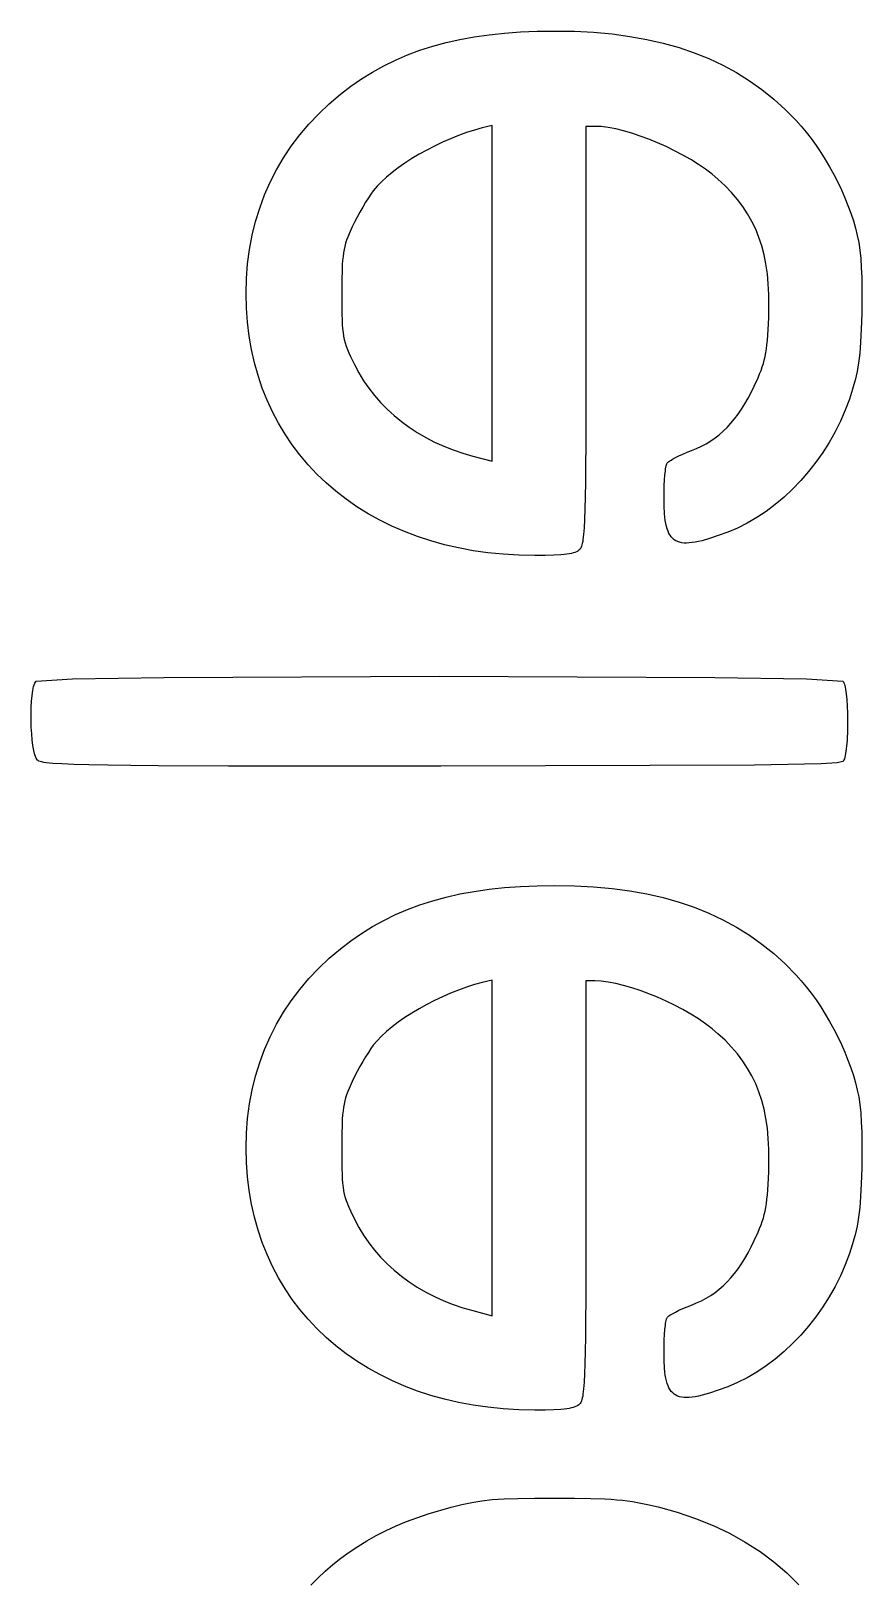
# Model space of a CAD drawing. Extents: x 70.3 to 133.4, y -81.7 to -32.
# Drawn here: x 122.675 to 123.426, y -59.306 to -57.903 of the extents above; entities that cross this region are included whole.
import ezdxf

# ---------------------------------------------------------------- set-up
doc = ezdxf.new("R2010")
doc.units = 0
doc.layers.add('BLACK', color=7, linetype='CONTINUOUS')

msp = doc.modelspace()

# ---------------------------------------------------------------- linework, layer by layer
at = {"layer": 'BLACK', "linetype": 'CONTINUOUS'}
for p, q in [((123.050066, -57.91378), (123.062529, -57.910979)), ((123.062529, -57.910979), (123.075464, -57.908628)), ((123.075464, -57.908628), (123.088899, -57.906718)), ((123.088899, -57.906718), (123.091716, -57.906421)), ((123.091716, -57.906421), (123.102859, -57.905243)), ((123.102859, -57.905243), (123.117372, -57.904194)), ((123.117372, -57.904194), (123.132464, -57.903563)), ((123.132464, -57.903563), (123.148161, -57.903343)), ((123.148161, -57.903343), (123.166069, -57.903625)), ((123.166069, -57.903625), (123.183334, -57.904516)), ((123.183334, -57.904516), (123.199973, -57.906023)), ((123.199973, -57.906023), (123.216, -57.908152)), ((123.216, -57.908152), (123.231433, -57.910907)), ((123.231433, -57.910907), (123.246285, -57.914295)), ((123.004404, -57.929638), (123.015244, -57.92496)), ((123.015244, -57.92496), (123.02645, -57.920762)), ((123.02645, -57.920762), (123.038048, -57.917038)), ((123.038048, -57.917038), (123.050066, -57.91378)), ((123.246285, -57.914295), (123.260574, -57.918322)), ((123.260574, -57.918322), (123.274314, -57.922994)), ((123.274314, -57.922994), (123.287522, -57.928316)), ((122.973814, -57.94664), (122.983716, -57.940471)), ((122.983716, -57.940471), (122.993904, -57.934806)), ((122.993904, -57.934806), (123.004404, -57.929638)), ((123.287522, -57.928316), (123.300213, -57.934294)), ((123.300213, -57.934294), (123.312403, -57.940934)), ((123.312403, -57.940934), (123.324108, -57.948242)), ((122.954762, -57.960525), (122.964171, -57.953322)), ((122.964171, -57.953322), (122.973814, -57.94664)), ((123.324108, -57.948242), (123.335343, -57.956224)), ((122.944599, -57.969132), (122.954762, -57.960525)), ((123.335343, -57.956224), (123.346125, -57.964886)), ((123.346125, -57.964886), (123.356469, -57.974233)), ((122.926148, -57.987531), (122.93506, -57.978137)), ((122.93506, -57.978137), (122.944599, -57.969132)), ((123.356469, -57.974233), (123.36639, -57.984271)), ((122.91787, -57.997305), (122.926148, -57.987531)), ((123.068534, -57.995244), (123.061287, -57.997864)), ((123.075707, -57.99295), (123.068534, -57.995244)), ((123.082753, -57.991013), (123.075707, -57.99295)), ((123.091716, -57.988763), (123.082753, -57.991013)), ((123.091716, -58.292278), (123.091716, -57.988763)), ((123.184461, -57.989528), (123.176383, -57.989528)), ((123.176383, -57.989528), (123.176383, -58.178012)), ((123.190255, -57.9898), (123.184461, -57.989528)), ((123.196572, -57.990591), (123.190255, -57.9898)), ((123.203334, -57.991869), (123.196572, -57.990591)), ((123.210462, -57.993599), (123.203334, -57.991869)), ((123.217876, -57.995747), (123.210462, -57.993599)), ((123.225498, -57.99828), (123.217876, -57.995747)), ((123.36639, -57.984271), (123.370968, -57.989381)), ((123.370968, -57.989381), (123.375488, -57.994851)), ((123.375488, -57.994851), (123.37993, -58.000642)), ((122.903227, -58.017952), (122.910228, -58.007448)), ((122.910228, -58.007448), (122.91787, -57.997305)), ((123.032609, -58.011004), (123.025781, -58.014801)), ((123.039626, -58.007381), (123.032609, -58.011004)), ((123.04678, -58.003963), (123.039626, -58.007381)), ((123.054018, -58.000781), (123.04678, -58.003963)), ((123.061287, -57.997864), (123.054018, -58.000781)), ((123.233248, -58.001163), (123.225498, -57.99828)), ((123.241047, -58.004363), (123.233248, -58.001163)), ((123.248816, -58.007845), (123.241047, -58.004363)), ((123.256476, -58.011575), (123.248816, -58.007845)), ((123.37993, -58.000642), (123.384273, -58.006717)), ((123.384273, -58.006717), (123.3885, -58.013041)), ((122.896872, -58.028807), (122.903227, -58.017952)), ((123.012904, -58.022797), (123.00696, -58.026936)), ((123.019195, -58.018742), (123.012904, -58.022797)), ((123.025781, -58.014801), (123.019195, -58.018742)), ((123.263949, -58.015521), (123.256476, -58.011575)), ((123.271154, -58.019647), (123.263949, -58.015521)), ((123.278014, -58.02392), (123.271154, -58.019647)), ((123.284448, -58.028306), (123.278014, -58.02392)), ((123.3885, -58.013041), (123.392588, -58.019574)), ((123.392588, -58.019574), (123.39652, -58.026281)), ((122.891167, -58.040003), (122.896872, -58.028807)), ((122.996327, -58.035341), (122.991742, -58.039547)), ((123.001417, -58.031127), (122.996327, -58.035341)), ((123.00696, -58.026936), (123.001417, -58.031127)), ((123.290377, -58.032771), (123.284448, -58.028306)), ((123.295724, -58.037281), (123.290377, -58.032771)), ((123.302075, -58.043271), (123.295724, -58.037281)), ((123.39652, -58.026281), (123.400275, -58.033124)), ((123.400275, -58.033124), (123.403833, -58.040065)), ((122.881726, -58.063385), (122.886117, -58.051533)), ((122.886117, -58.051533), (122.891167, -58.040003)), ((122.98221, -58.050711), (122.979887, -58.054214)), ((122.9843, -58.047813), (122.98221, -58.050711)), ((122.987715, -58.043714), (122.9843, -58.047813)), ((122.991742, -58.039547), (122.987715, -58.043714)), ((123.307913, -58.049373), (123.302075, -58.043271)), ((123.313247, -58.055615), (123.307913, -58.049373)), ((123.403833, -58.040065), (123.407175, -58.047069)), ((123.407175, -58.047069), (123.410282, -58.054097)), ((122.877998, -58.075552), (122.881726, -58.063385)), ((122.972289, -58.067007), (122.969806, -58.071587)), ((122.974849, -58.062495), (122.972289, -58.067007)), ((122.977407, -58.058186), (122.974849, -58.062495)), ((122.979887, -58.054214), (122.977407, -58.058186)), ((123.318088, -58.062026), (123.313247, -58.055615)), ((123.322447, -58.068632), (123.318088, -58.062026)), ((123.410282, -58.054097), (123.413132, -58.061112)), ((123.413132, -58.061112), (123.415708, -58.068078)), ((122.874938, -58.088022), (122.877998, -58.075552)), ((122.965379, -58.08042), (122.962511, -58.086778)), ((122.967477, -58.076103), (122.965379, -58.08042)), ((122.969806, -58.071587), (122.967477, -58.076103)), ((123.326334, -58.075463), (123.322447, -58.068632)), ((123.329758, -58.082547), (123.326334, -58.075463)), ((123.415708, -58.068078), (123.417988, -58.074957)), ((123.417988, -58.074957), (123.419954, -58.081712)), ((122.872551, -58.100788), (122.874938, -58.088022)), ((122.959383, -58.09524), (122.958613, -58.098027)), ((122.960282, -58.092478), (122.959383, -58.09524)), ((122.961322, -58.089679), (122.960282, -58.092478)), ((122.962511, -58.086778), (122.961322, -58.089679)), ((123.332731, -58.089912), (123.329758, -58.082547)), ((123.335263, -58.097585), (123.332731, -58.089912)), ((123.419954, -58.081712), (123.421585, -58.088306)), ((123.421585, -58.088306), (123.421586, -58.088306)), ((123.421586, -58.088306), (123.422807, -58.09453)), ((123.422807, -58.09453), (123.423814, -58.101383)), ((122.87084, -58.11384), (122.872551, -58.100788)), ((122.956986, -58.107173), (122.956638, -58.110695)), ((122.957424, -58.10393), (122.956986, -58.107173)), ((122.957964, -58.100902), (122.957424, -58.10393)), ((122.958613, -58.098027), (122.957964, -58.100902)), ((123.337364, -58.105597), (123.335263, -58.097585)), ((123.339044, -58.113974), (123.337364, -58.105597)), ((123.423814, -58.101383), (123.424609, -58.10892)), ((123.424609, -58.10892), (123.425198, -58.117199)), ((122.86981, -58.127168), (122.87084, -58.11384)), ((122.956173, -58.118827), (122.955953, -58.128834)), ((122.95637, -58.114558), (122.956173, -58.118827)), ((122.956638, -58.110695), (122.95637, -58.114558)), ((123.340314, -58.122745), (123.339044, -58.113974)), ((123.341184, -58.131938), (123.340314, -58.122745)), ((123.425198, -58.117199), (123.425581, -58.126276)), ((122.869466, -58.140763), (122.86981, -58.127168)), ((122.955953, -58.128834), (122.955897, -58.141223)), ((123.341665, -58.141581), (123.341184, -58.131938)), ((123.425581, -58.126276), (123.425763, -58.136208)), ((123.425763, -58.136208), (123.425747, -58.147051)), ((122.869775, -58.15381), (122.869466, -58.140763)), ((122.955897, -58.141223), (122.955942, -58.154121)), ((123.341766, -58.151703), (123.341665, -58.141581)), ((123.425747, -58.147051), (123.425536, -58.158862)), ((122.870693, -58.166587), (122.869775, -58.15381)), ((122.955942, -58.154121), (122.95602, -58.159526)), ((122.95602, -58.159526), (122.956154, -58.164342)), ((122.956154, -58.164342), (122.956358, -58.168647)), ((123.340963, -58.173614), (123.341499, -58.162331)), ((123.341499, -58.162331), (123.341766, -58.151703)), ((123.425536, -58.158862), (123.425114, -58.172894)), ((122.872212, -58.179086), (122.870693, -58.166587)), ((122.87432, -58.191297), (122.872212, -58.179086)), ((122.956358, -58.168647), (122.956646, -58.172521)), ((122.956646, -58.172521), (122.957032, -58.176043)), ((122.957032, -58.176043), (122.957529, -58.179292)), ((122.957529, -58.179292), (122.958154, -58.182348)), ((123.176383, -58.178012), (123.176346, -58.233994)), ((123.340314, -58.182949), (123.340963, -58.173614)), ((123.425114, -58.172894), (123.424566, -58.184626)), ((122.877007, -58.20321), (122.87432, -58.191297)), ((122.958154, -58.182348), (122.958918, -58.185289)), ((122.958918, -58.185289), (122.959838, -58.188196)), ((122.959838, -58.188196), (122.960925, -58.191147)), ((122.960925, -58.191147), (122.962196, -58.194222)), ((123.338912, -58.194324), (123.339453, -58.190804)), ((123.339453, -58.190804), (123.339916, -58.187032)), ((123.339916, -58.187032), (123.340314, -58.182949)), ((123.424221, -58.189793), (123.423816, -58.194582)), ((123.424566, -58.184626), (123.424221, -58.189793)), ((122.880263, -58.214816), (122.877007, -58.20321)), ((122.962196, -58.194222), (122.963663, -58.197501)), ((122.963663, -58.197501), (122.967245, -58.204983)), ((122.967245, -58.204983), (122.971143, -58.212378)), ((123.334614, -58.210193), (123.335727, -58.207054)), ((123.335727, -58.207054), (123.336701, -58.203956)), ((123.336701, -58.203956), (123.337548, -58.200841)), ((123.337548, -58.200841), (123.338281, -58.19765)), ((123.338281, -58.19765), (123.338912, -58.194324)), ((123.422147, -58.207333), (123.421407, -58.211264)), ((123.422788, -58.203286), (123.422147, -58.207333)), ((123.423342, -58.199058), (123.422788, -58.203286)), ((123.423816, -58.194582), (123.423342, -58.199058)), ((122.884076, -58.226105), (122.880263, -58.214816)), ((122.971143, -58.212378), (122.97547, -58.219519)), ((122.97547, -58.219519), (122.980214, -58.226397)), ((123.328527, -58.224339), (123.331922, -58.216831)), ((123.331922, -58.216831), (123.33335, -58.213433)), ((123.33335, -58.213433), (123.334614, -58.210193)), ((123.419597, -58.219039), (123.418508, -58.223015)), ((123.420561, -58.215144), (123.419597, -58.219039)), ((123.421407, -58.211264), (123.420561, -58.215144)), ((122.888437, -58.237068), (122.884076, -58.226105)), ((122.980214, -58.226397), (122.985363, -58.233004)), ((122.985363, -58.233004), (122.990905, -58.239329)), ((123.176346, -58.233994), (123.176206, -58.277943)), ((123.320014, -58.240513), (123.322927, -58.235425)), ((123.322927, -58.235425), (123.325763, -58.230036)), ((123.325763, -58.230036), (123.328527, -58.224339)), ((123.417282, -58.227138), (123.414387, -58.236083)), ((123.418508, -58.223015), (123.417282, -58.227138)), ((122.893335, -58.247695), (122.888437, -58.237068)), ((122.898759, -58.257977), (122.893335, -58.247695)), ((122.990905, -58.239329), (122.996829, -58.245365)), ((122.996829, -58.245365), (123.003121, -58.2511)), ((123.313925, -58.249817), (123.317016, -58.245308)), ((123.317016, -58.245308), (123.320014, -58.240513)), ((123.41067, -58.246174), (123.406386, -58.256084)), ((123.414387, -58.236083), (123.41067, -58.246174)), ((122.904699, -58.267904), (122.898759, -58.257977)), ((123.003121, -58.2511), (123.009771, -58.256527)), ((123.009771, -58.256527), (123.016766, -58.261635)), ((123.016766, -58.261635), (123.024094, -58.266416)), ((123.300501, -58.265137), (123.304031, -58.2617)), ((123.304031, -58.2617), (123.30744, -58.258006)), ((123.30744, -58.258006), (123.310736, -58.254047)), ((123.310736, -58.254047), (123.313925, -58.249817)), ((123.406386, -58.256084), (123.401565, -58.26578)), ((122.911145, -58.277467), (122.904699, -58.267904)), ((122.918086, -58.286656), (122.911145, -58.277467)), ((123.024094, -58.266416), (123.031744, -58.27086)), ((123.031744, -58.27086), (123.039702, -58.274959)), ((123.039702, -58.274959), (123.047958, -58.278702)), ((123.280797, -58.278727), (123.285035, -58.276464)), ((123.285035, -58.276464), (123.289118, -58.273981)), ((123.289118, -58.273981), (123.293052, -58.271271)), ((123.293052, -58.271271), (123.296844, -58.268325)), ((123.296844, -58.268325), (123.300501, -58.265137)), ((123.396239, -58.275226), (123.39044, -58.284388)), ((123.401565, -58.26578), (123.396239, -58.275226)), ((122.925512, -58.295462), (122.918086, -58.286656)), ((123.047958, -58.278702), (123.0565, -58.282081)), ((123.0565, -58.282081), (123.065314, -58.285086)), ((123.065314, -58.285086), (123.07439, -58.287708)), ((123.07439, -58.287708), (123.091716, -58.292278)), ((123.176206, -58.277943), (123.176084, -58.29587)), ((123.252247, -58.291877), (123.253301, -58.291207)), ((123.253301, -58.291207), (123.254498, -58.290498)), ((123.254498, -58.290498), (123.257275, -58.288991)), ((123.257275, -58.288991), (123.260486, -58.287403)), ((123.260486, -58.287403), (123.264042, -58.285781)), ((123.264042, -58.285781), (123.267851, -58.284171)), ((123.267851, -58.284171), (123.271822, -58.282621)), ((123.271822, -58.282621), (123.276394, -58.280777)), ((123.276394, -58.280777), (123.280797, -58.278727)), ((123.39044, -58.284388), (123.3842, -58.29323)), ((122.933412, -58.303875), (122.925512, -58.295462)), ((122.941776, -58.311886), (122.933412, -58.303875)), ((123.176084, -58.29587), (123.175921, -58.311344)), ((123.247475, -58.309233), (123.247805, -58.304792)), ((123.247805, -58.304792), (123.248203, -58.300928)), ((123.248203, -58.300928), (123.248423, -58.299252)), ((123.248423, -58.299252), (123.248656, -58.297768)), ((123.248656, -58.297768), (123.248899, -58.296491)), ((123.248899, -58.296491), (123.249153, -58.295438)), ((123.249153, -58.295438), (123.249415, -58.294623)), ((123.249415, -58.294623), (123.249684, -58.294063)), ((123.249684, -58.294063), (123.250054, -58.293603)), ((123.250054, -58.293603), (123.250612, -58.293081)), ((123.250612, -58.293081), (123.251346, -58.292504)), ((123.251346, -58.292504), (123.252247, -58.291877)), ((123.377551, -58.301718), (123.370523, -58.309818)), ((123.3842, -58.29323), (123.377551, -58.301718)), ((122.950593, -58.319485), (122.941776, -58.311886)), ((122.959853, -58.326663), (122.950593, -58.319485)), ((123.175921, -58.311344), (123.175711, -58.324553)), ((123.246992, -58.324765), (123.247057, -58.319346)), ((123.247057, -58.319346), (123.247222, -58.314126)), ((123.247222, -58.314126), (123.247475, -58.309233)), ((123.36315, -58.317494), (123.355463, -58.324711)), ((123.370523, -58.309818), (123.36315, -58.317494)), ((122.969545, -58.333409), (122.959853, -58.326663)), ((122.979659, -58.339716), (122.969545, -58.333409)), ((123.175711, -58.324553), (123.175449, -58.33568)), ((123.247094, -58.332699), (123.246992, -58.324765)), ((123.24746, -58.339729), (123.247094, -58.332699)), ((123.347493, -58.331435), (123.339273, -58.337632)), ((123.355463, -58.324711), (123.347493, -58.331435)), ((122.990184, -58.345572), (122.979659, -58.339716)), ((123.00111, -58.35097), (122.990184, -58.345572)), ((123.175129, -58.344912), (123.174747, -58.352434)), ((123.175449, -58.33568), (123.175129, -58.344912)), ((123.247756, -58.342912), (123.24746, -58.339729)), ((123.248135, -58.345878), (123.247756, -58.342912)), ((123.248601, -58.348629), (123.248135, -58.345878)), ((123.330833, -58.343265), (123.322207, -58.348301)), ((123.339273, -58.337632), (123.330833, -58.343265)), ((123.012427, -58.355898), (123.00111, -58.35097)), ((123.024124, -58.360348), (123.012427, -58.355898)), ((123.03619, -58.36431), (123.024124, -58.360348)), ((123.174297, -58.358432), (123.173773, -58.36309)), ((123.174747, -58.352434), (123.174297, -58.358432)), ((123.24916, -58.351169), (123.248601, -58.348629)), ((123.249818, -58.353501), (123.24916, -58.351169)), ((123.25058, -58.355628), (123.249818, -58.353501)), ((123.251451, -58.357552), (123.25058, -58.355628)), ((123.252437, -58.359276), (123.251451, -58.357552)), ((123.253543, -58.360804), (123.252437, -58.359276)), ((123.254775, -58.362139), (123.253543, -58.360804)), ((123.295924, -58.359586), (123.288196, -58.362159)), ((123.30452, -58.356441), (123.295924, -58.359586)), ((123.313425, -58.352704), (123.30452, -58.356441)), ((123.322207, -58.348301), (123.313425, -58.352704)), ((123.048616, -58.367774), (123.03619, -58.36431)), ((123.061389, -58.370732), (123.048616, -58.367774)), ((123.074501, -58.373173), (123.061389, -58.370732)), ((123.087941, -58.375089), (123.074501, -58.373173)), ((123.101698, -58.376469), (123.087941, -58.375089)), ((123.163258, -58.375683), (123.161302, -58.37608)), ((123.164984, -58.37523), (123.163258, -58.375683)), ((123.166499, -58.37472), (123.164984, -58.37523)), ((123.167822, -58.374148), (123.166499, -58.37472)), ((123.168974, -58.373512), (123.167822, -58.374148)), ((123.169973, -58.372811), (123.168974, -58.373512)), ((123.170839, -58.37204), (123.169973, -58.372811)), ((123.171286, -58.371525), (123.170839, -58.37204)), ((123.171709, -58.370884), (123.171286, -58.371525)), ((123.172108, -58.370094), (123.171709, -58.370884)), ((123.172485, -58.369131), (123.172108, -58.370094)), ((123.172839, -58.367972), (123.172485, -58.369131)), ((123.173171, -58.366594), (123.172839, -58.367972)), ((123.173482, -58.364975), (123.173171, -58.366594)), ((123.173773, -58.36309), (123.173482, -58.364975)), ((123.256137, -58.363283), (123.254775, -58.362139)), ((123.257635, -58.364239), (123.256137, -58.363283)), ((123.259275, -58.365011), (123.257635, -58.364239)), ((123.261062, -58.365601), (123.259275, -58.365011)), ((123.263001, -58.366012), (123.261062, -58.365601)), ((123.265098, -58.366248), (123.263001, -58.366012)), ((123.267358, -58.36631), (123.265098, -58.366248)), ((123.269786, -58.366203), (123.267358, -58.36631)), ((123.272389, -58.365929), (123.269786, -58.366203)), ((123.27517, -58.365491), (123.272389, -58.365929)), ((123.278136, -58.364892), (123.27517, -58.365491)), ((123.281293, -58.364135), (123.278136, -58.364892)), ((123.288196, -58.362159), (123.281293, -58.364135)), ((123.115761, -58.377303), (123.101698, -58.376469)), ((123.130121, -58.377584), (123.115761, -58.377303)), ((123.139525, -58.377522), (123.130121, -58.377584)), ((123.147385, -58.377322), (123.139525, -58.377522)), ((123.153856, -58.376963), (123.147385, -58.377322)), ((123.15662, -58.376717), (123.153856, -58.376963)), ((123.159096, -58.376424), (123.15662, -58.376717)), ((123.161302, -58.37608), (123.159096, -58.376424)), ((122.712499, -58.489162), (122.795279, -58.487723)), ((122.795279, -58.487723), (123.04409, -58.486571)), ((123.04409, -58.486571), (123.292901, -58.487723)), ((123.292901, -58.487723), (123.37568, -58.489162)), ((122.676072, -58.504176), (122.676709, -58.499655)), ((122.676709, -58.499655), (122.677519, -58.495882)), ((122.677519, -58.495882), (122.678505, -58.493006)), ((122.678505, -58.493006), (122.679065, -58.491952)), ((122.679065, -58.491952), (122.67967, -58.491178)), ((122.67967, -58.491178), (122.712499, -58.489162)), ((123.37568, -58.489162), (123.408509, -58.491178)), ((123.408509, -58.491178), (123.408509, -58.491177)), ((123.408509, -58.491177), (123.408997, -58.491803)), ((123.408997, -58.491803), (123.409458, -58.492674)), ((123.409458, -58.492674), (123.409892, -58.493786)), ((123.409892, -58.493786), (123.410298, -58.495132)), ((123.410298, -58.495132), (123.410675, -58.496707)), ((123.410675, -58.496707), (123.411023, -58.498505)), ((123.411023, -58.498505), (123.411628, -58.502748)), ((122.675178, -58.52074), (122.67531, -58.514868)), ((122.67531, -58.514868), (122.675607, -58.509297)), ((122.675607, -58.509297), (122.676072, -58.504176)), ((123.411628, -58.502748), (123.412108, -58.507815)), ((123.412108, -58.507815), (123.412457, -58.513662)), ((123.412457, -58.513662), (123.41267, -58.520243)), ((122.675208, -58.526765), (122.675178, -58.52074)), ((122.675399, -58.532792), (122.675208, -58.526765)), ((123.41267, -58.520243), (123.412742, -58.527513)), ((123.412742, -58.527513), (123.412724, -58.531231)), ((122.675747, -58.538673), (122.675399, -58.532792)), ((122.676249, -58.544259), (122.675747, -58.538673)), ((123.412457, -58.541364), (123.412299, -58.544382)), ((123.412581, -58.538163), (123.412457, -58.541364)), ((123.41267, -58.534783), (123.412581, -58.538163)), ((123.412724, -58.531231), (123.41267, -58.534783)), ((122.676903, -58.5494), (122.676249, -58.544259)), ((122.677706, -58.553948), (122.676903, -58.5494)), ((122.678655, -58.557753), (122.677706, -58.553948)), ((122.679747, -58.560667), (122.678655, -58.557753)), ((123.411023, -58.556521), (123.410675, -58.558319)), ((123.411341, -58.554506), (123.411023, -58.556521)), ((123.411628, -58.552278), (123.411341, -58.554506)), ((123.411884, -58.549845), (123.411628, -58.552278)), ((123.412108, -58.547211), (123.411884, -58.549845)), ((123.412299, -58.544382), (123.412108, -58.547211)), ((122.680346, -58.561742), (122.679747, -58.560667)), ((122.680981, -58.562539), (122.680346, -58.561742)), ((122.68155, -58.562992), (122.680981, -58.562539)), ((122.682359, -58.56342), (122.68155, -58.562992)), ((122.683452, -58.563824), (122.682359, -58.56342)), ((122.684877, -58.564204), (122.683452, -58.563824)), ((122.686678, -58.564561), (122.684877, -58.564204)), ((122.688901, -58.564895), (122.686678, -58.564561)), ((122.694799, -58.565501), (122.688901, -58.564895)), ((122.702938, -58.566026), (122.694799, -58.565501)), ((122.713685, -58.566476), (122.702938, -58.566026)), ((122.727407, -58.566857), (122.713685, -58.566476)), ((122.744473, -58.567174), (122.727407, -58.566857)), ((122.765248, -58.567433), (122.744473, -58.567174)), ((122.7901, -58.567639), (122.765248, -58.567433)), ((122.853505, -58.567915), (122.7901, -58.567639)), ((122.937626, -58.568049), (122.853505, -58.567915)), ((123.0454, -58.568083), (122.937626, -58.568049)), ((123.328649, -58.56718), (123.0454, -58.568083)), ((123.388998, -58.565877), (123.328649, -58.56718)), ((123.403233, -58.564961), (123.388998, -58.565877)), ((123.408509, -58.563849), (123.403233, -58.564961)), ((123.408756, -58.563567), (123.408509, -58.563849)), ((123.408997, -58.563223), (123.408756, -58.563567)), ((123.409231, -58.562818), (123.408997, -58.563223)), ((123.409458, -58.562352), (123.409231, -58.562818)), ((123.409892, -58.56124), (123.409458, -58.562352)), ((123.410298, -58.559894), (123.409892, -58.56124)), ((123.410675, -58.558319), (123.410298, -58.559894)), ((123.050066, -58.686363), (123.062529, -58.683562)), ((123.062529, -58.683562), (123.075464, -58.681211)), ((123.075464, -58.681211), (123.088899, -58.679302)), ((123.088899, -58.679302), (123.091716, -58.679004)), ((123.091716, -58.679004), (123.102859, -58.677826)), ((123.102859, -58.677826), (123.117372, -58.676777)), ((123.117372, -58.676777), (123.132464, -58.676147)), ((123.132464, -58.676147), (123.148161, -58.675926)), ((123.148161, -58.675926), (123.166069, -58.676208)), ((123.166069, -58.676208), (123.183334, -58.6771)), ((123.183334, -58.6771), (123.199973, -58.678607)), ((123.199973, -58.678607), (123.216, -58.680735)), ((123.216, -58.680735), (123.231433, -58.683491)), ((123.231433, -58.683491), (123.246285, -58.686879)), ((123.004404, -58.702222), (123.015244, -58.697543)), ((123.015244, -58.697543), (123.02645, -58.693346)), ((123.02645, -58.693346), (123.038048, -58.689622)), ((123.038048, -58.689622), (123.050066, -58.686363)), ((123.246285, -58.686879), (123.260574, -58.690906)), ((123.260574, -58.690906), (123.274314, -58.695577)), ((123.274314, -58.695577), (123.287522, -58.700899)), ((122.983716, -58.713054), (122.993904, -58.70739)), ((122.993904, -58.70739), (123.004404, -58.702222)), ((123.287522, -58.700899), (123.300213, -58.706877)), ((123.300213, -58.706877), (123.312403, -58.713518)), ((122.954762, -58.733108), (122.964171, -58.725906)), ((122.964171, -58.725906), (122.973814, -58.719224)), ((122.973814, -58.719224), (122.983716, -58.713054)), ((123.312403, -58.713518), (123.324108, -58.720826)), ((123.324108, -58.720826), (123.335343, -58.728808)), ((122.944599, -58.741716), (122.954762, -58.733108)), ((123.335343, -58.728808), (123.346125, -58.737469)), ((123.346125, -58.737469), (123.356469, -58.746816)), ((122.926148, -58.760115), (122.93506, -58.750721)), ((122.93506, -58.750721), (122.944599, -58.741716)), ((123.356469, -58.746816), (123.36639, -58.756855)), ((122.91787, -58.769888), (122.926148, -58.760115)), ((123.068534, -58.767828), (123.061287, -58.770448)), ((123.075707, -58.765534), (123.068534, -58.767828)), ((123.082753, -58.763597), (123.075707, -58.765534)), ((123.091716, -58.761347), (123.082753, -58.763597)), ((123.091716, -59.064862), (123.091716, -58.761347)), ((123.184461, -58.762113), (123.176383, -58.762113)), ((123.176383, -58.762113), (123.176383, -58.950597)), ((123.190255, -58.762384), (123.184461, -58.762113)), ((123.196572, -58.763176), (123.190255, -58.762384)), ((123.203334, -58.764453), (123.196572, -58.763176)), ((123.210462, -58.766183), (123.203334, -58.764453)), ((123.217876, -58.768331), (123.210462, -58.766183)), ((123.225498, -58.770864), (123.217876, -58.768331)), ((123.36639, -58.756855), (123.370968, -58.761965)), ((123.370968, -58.761965), (123.375488, -58.767434)), ((123.375488, -58.767434), (123.37993, -58.773225)), ((122.903227, -58.790535), (122.910228, -58.780032)), ((122.910228, -58.780032), (122.91787, -58.769888)), ((123.039626, -58.779965), (123.032609, -58.783587)), ((123.04678, -58.776547), (123.039626, -58.779965)), ((123.054018, -58.773365), (123.04678, -58.776547)), ((123.061287, -58.770448), (123.054018, -58.773365)), ((123.233248, -58.773747), (123.225498, -58.770864)), ((123.241047, -58.776947), (123.233248, -58.773747)), ((123.248816, -58.780429), (123.241047, -58.776947)), ((123.256476, -58.784159), (123.248816, -58.780429)), ((123.37993, -58.773225), (123.384273, -58.779301)), ((123.384273, -58.779301), (123.3885, -58.785624)), ((122.896872, -58.80139), (122.903227, -58.790535)), ((123.012904, -58.795381), (123.00696, -58.799519)), ((123.019195, -58.791326), (123.012904, -58.795381)), ((123.025781, -58.787385), (123.019195, -58.791326)), ((123.032609, -58.783587), (123.025781, -58.787385)), ((123.263949, -58.788105), (123.256476, -58.784159)), ((123.271154, -58.792231), (123.263949, -58.788105)), ((123.278014, -58.796504), (123.271154, -58.792231)), ((123.3885, -58.785624), (123.392588, -58.792158)), ((123.392588, -58.792158), (123.39652, -58.798865)), ((122.891167, -58.812587), (122.896872, -58.80139)), ((122.996327, -58.807924), (122.991742, -58.81213)), ((123.001417, -58.803711), (122.996327, -58.807924)), ((123.00696, -58.799519), (123.001417, -58.803711)), ((123.284448, -58.80089), (123.278014, -58.796504)), ((123.290377, -58.805355), (123.284448, -58.80089)), ((123.295724, -58.809865), (123.290377, -58.805355)), ((123.302075, -58.815855), (123.295724, -58.809865)), ((123.39652, -58.798865), (123.400275, -58.805707)), ((123.400275, -58.805707), (123.403833, -58.812649)), ((122.881726, -58.835969), (122.886117, -58.824116)), ((122.886117, -58.824116), (122.891167, -58.812587)), ((122.98221, -58.823295), (122.979887, -58.826797)), ((122.9843, -58.820396), (122.98221, -58.823295)), ((122.987715, -58.816298), (122.9843, -58.820396)), ((122.991742, -58.81213), (122.987715, -58.816298)), ((123.307913, -58.821958), (123.302075, -58.815855)), ((123.313247, -58.8282), (123.307913, -58.821958)), ((123.403833, -58.812649), (123.407175, -58.819652)), ((123.407175, -58.819652), (123.410282, -58.82668)), ((122.877998, -58.848135), (122.881726, -58.835969)), ((122.974849, -58.835079), (122.972289, -58.83959)), ((122.977407, -58.83077), (122.974849, -58.835079)), ((122.979887, -58.826797), (122.977407, -58.83077)), ((123.318088, -58.83461), (123.313247, -58.8282)), ((123.322447, -58.841216), (123.318088, -58.83461)), ((123.410282, -58.82668), (123.413132, -58.833696)), ((123.413132, -58.833696), (123.415708, -58.840662)), ((122.874938, -58.860606), (122.877998, -58.848135)), ((122.967477, -58.848686), (122.965379, -58.853003)), ((122.969806, -58.844171), (122.967477, -58.848686)), ((122.972289, -58.83959), (122.969806, -58.844171)), ((123.326334, -58.848047), (123.322447, -58.841216)), ((123.329758, -58.855131), (123.326334, -58.848047)), ((123.415708, -58.840662), (123.417988, -58.847541)), ((123.417988, -58.847541), (123.419954, -58.854296)), ((122.872551, -58.873372), (122.874938, -58.860606)), ((122.960282, -58.865062), (122.959383, -58.867823)), ((122.961322, -58.862263), (122.960282, -58.865062)), ((122.962511, -58.859362), (122.961322, -58.862263)), ((122.965379, -58.853003), (122.962511, -58.859362)), ((123.332731, -58.862496), (123.329758, -58.855131)), ((123.335263, -58.870169), (123.332731, -58.862496)), ((123.419954, -58.854296), (123.421585, -58.86089)), ((123.421585, -58.86089), (123.421586, -58.86089)), ((123.421586, -58.86089), (123.422807, -58.867114)), ((122.87084, -58.886424), (122.872551, -58.873372)), ((122.956986, -58.879757), (122.956638, -58.883278)), ((122.957424, -58.876514), (122.956986, -58.879757)), ((122.957964, -58.873486), (122.957424, -58.876514)), ((122.958613, -58.87061), (122.957964, -58.873486)), ((122.959383, -58.867823), (122.958613, -58.87061)), ((123.337364, -58.878181), (123.335263, -58.870169)), ((123.339044, -58.886558), (123.337364, -58.878181)), ((123.422807, -58.867114), (123.423814, -58.873967)), ((123.423814, -58.873967), (123.424609, -58.881504)), ((122.86981, -58.899752), (122.87084, -58.886424)), ((122.956173, -58.891411), (122.955953, -58.901418)), ((122.95637, -58.887142), (122.956173, -58.891411)), ((122.956638, -58.883278), (122.95637, -58.887142)), ((123.340314, -58.895329), (123.339044, -58.886558)), ((123.424609, -58.881504), (123.425198, -58.889783)), ((123.425198, -58.889783), (123.425581, -58.89886)), ((122.869466, -58.913347), (122.86981, -58.899752)), ((122.955953, -58.901418), (122.955897, -58.913806)), ((123.341184, -58.904522), (123.340314, -58.895329)), ((123.341665, -58.914165), (123.341184, -58.904522)), ((123.425581, -58.89886), (123.425763, -58.908792)), ((122.869775, -58.926394), (122.869466, -58.913347)), ((122.955897, -58.913806), (122.955942, -58.926704)), ((123.341766, -58.924287), (123.341665, -58.914165)), ((123.425747, -58.919635), (123.425536, -58.931446)), ((123.425763, -58.908792), (123.425747, -58.919635)), ((122.870693, -58.939172), (122.869775, -58.926394)), ((122.955942, -58.926704), (122.95602, -58.93211)), ((122.95602, -58.93211), (122.956154, -58.936925)), ((123.340963, -58.946198), (123.341499, -58.934915)), ((123.341499, -58.934915), (123.341766, -58.924287)), ((123.425536, -58.931446), (123.425114, -58.945478)), ((122.872212, -58.951671), (122.870693, -58.939172)), ((122.956154, -58.936925), (122.956358, -58.941231)), ((122.956358, -58.941231), (122.956646, -58.945104)), ((122.956646, -58.945104), (122.957032, -58.948626)), ((122.957032, -58.948626), (122.957529, -58.951875)), ((123.176383, -58.950597), (123.176346, -59.006578)), ((123.340314, -58.955533), (123.340963, -58.946198)), ((123.425114, -58.945478), (123.424566, -58.95721)), ((122.87432, -58.963881), (122.872212, -58.951671)), ((122.877007, -58.975794), (122.87432, -58.963881)), ((122.957529, -58.951875), (122.958154, -58.954931)), ((122.958154, -58.954931), (122.958918, -58.957873)), ((122.958918, -58.957873), (122.959838, -58.96078)), ((122.959838, -58.96078), (122.960925, -58.963731)), ((122.960925, -58.963731), (122.962196, -58.966806)), ((123.338912, -58.966908), (123.339453, -58.963388)), ((123.339453, -58.963388), (123.339916, -58.959616)), ((123.339916, -58.959616), (123.340314, -58.955533)), ((123.424221, -58.962377), (123.423816, -58.967166)), ((123.424566, -58.95721), (123.424221, -58.962377)), ((122.880263, -58.9874), (122.877007, -58.975794)), ((122.962196, -58.966806), (122.963663, -58.970084)), ((122.963663, -58.970084), (122.967245, -58.977566)), ((122.967245, -58.977566), (122.971143, -58.984961)), ((123.335727, -58.979638), (123.336701, -58.97654)), ((123.336701, -58.97654), (123.337548, -58.973425)), ((123.337548, -58.973425), (123.338281, -58.970234)), ((123.338281, -58.970234), (123.338912, -58.966908)), ((123.422788, -58.97587), (123.422147, -58.979917)), ((123.423342, -58.971642), (123.422788, -58.97587)), ((123.423816, -58.967166), (123.423342, -58.971642)), ((122.884076, -58.998689), (122.880263, -58.9874)), ((122.971143, -58.984961), (122.97547, -58.992102)), ((122.97547, -58.992102), (122.980214, -58.99898)), ((123.328527, -58.996922), (123.331922, -58.989415)), ((123.331922, -58.989415), (123.33335, -58.986017)), ((123.33335, -58.986017), (123.334614, -58.982777)), ((123.334614, -58.982777), (123.335727, -58.979638)), ((123.419597, -58.991624), (123.418508, -58.9956)), ((123.420561, -58.987728), (123.419597, -58.991624)), ((123.421407, -58.983848), (123.420561, -58.987728)), ((123.422147, -58.979917), (123.421407, -58.983848)), ((122.888437, -59.009652), (122.884076, -58.998689)), ((122.980214, -58.99898), (122.985363, -59.005587)), ((122.985363, -59.005587), (122.990905, -59.011913)), ((123.176346, -59.006578), (123.176206, -59.050528)), ((123.322927, -59.008009), (123.325763, -59.00262)), ((123.325763, -59.00262), (123.328527, -58.996922)), ((123.417282, -58.999722), (123.414387, -59.008667)), ((123.418508, -58.9956), (123.417282, -58.999722)), ((122.893335, -59.020279), (122.888437, -59.009652)), ((122.898759, -59.030561), (122.893335, -59.020279)), ((122.990905, -59.011913), (122.996829, -59.017948)), ((122.996829, -59.017948), (123.003121, -59.023683)), ((123.313925, -59.022401), (123.317016, -59.017892)), ((123.317016, -59.017892), (123.320014, -59.013097)), ((123.320014, -59.013097), (123.322927, -59.008009)), ((123.41067, -59.018758), (123.406386, -59.028669)), ((123.414387, -59.008667), (123.41067, -59.018758)), ((122.904699, -59.040488), (122.898759, -59.030561)), ((123.003121, -59.023683), (123.009771, -59.02911)), ((123.009771, -59.02911), (123.016766, -59.034218)), ((123.016766, -59.034218), (123.024094, -59.038999)), ((123.300501, -59.037721), (123.304031, -59.034284)), ((123.304031, -59.034284), (123.30744, -59.03059)), ((123.30744, -59.03059), (123.310736, -59.026631)), ((123.310736, -59.026631), (123.313925, -59.022401)), ((123.406386, -59.028669), (123.401565, -59.038364)), ((122.911145, -59.050051), (122.904699, -59.040488)), ((123.024094, -59.038999), (123.031744, -59.043444)), ((123.031744, -59.043444), (123.039702, -59.047542)), ((123.039702, -59.047542), (123.047958, -59.051285)), ((123.285035, -59.049048), (123.289118, -59.046565)), ((123.289118, -59.046565), (123.293052, -59.043855)), ((123.293052, -59.043855), (123.296844, -59.040909)), ((123.296844, -59.040909), (123.300501, -59.037721)), ((123.396239, -59.04781), (123.39044, -59.056972)), ((123.401565, -59.038364), (123.396239, -59.04781)), ((122.918086, -59.05924), (122.911145, -59.050051)), ((122.925512, -59.068046), (122.918086, -59.05924)), ((123.047958, -59.051285), (123.0565, -59.054664)), ((123.0565, -59.054664), (123.065314, -59.057669)), ((123.065314, -59.057669), (123.07439, -59.060291)), ((123.07439, -59.060291), (123.091716, -59.064862)), ((123.176206, -59.050528), (123.176084, -59.068454)), ((123.254498, -59.063083), (123.257275, -59.061576)), ((123.257275, -59.061576), (123.260486, -59.059987)), ((123.260486, -59.059987), (123.264042, -59.058365)), ((123.264042, -59.058365), (123.267851, -59.056755)), ((123.267851, -59.056755), (123.271822, -59.055204)), ((123.271822, -59.055204), (123.276394, -59.05336)), ((123.276394, -59.05336), (123.280797, -59.051311)), ((123.280797, -59.051311), (123.285035, -59.049048)), ((123.39044, -59.056972), (123.3842, -59.065814)), ((122.933412, -59.076459), (122.925512, -59.068046)), ((122.941776, -59.08447), (122.933412, -59.076459)), ((123.176084, -59.068454), (123.175921, -59.083929)), ((123.247805, -59.077376), (123.248203, -59.073512)), ((123.248203, -59.073512), (123.248423, -59.071836)), ((123.248423, -59.071836), (123.248656, -59.070352)), ((123.248656, -59.070352), (123.248899, -59.069075)), ((123.248899, -59.069075), (123.249153, -59.068022)), ((123.249153, -59.068022), (123.249415, -59.067207)), ((123.249415, -59.067207), (123.249684, -59.066647)), ((123.249684, -59.066647), (123.250054, -59.066187)), ((123.250054, -59.066187), (123.250612, -59.065665)), ((123.250612, -59.065665), (123.251346, -59.065088)), ((123.251346, -59.065088), (123.252247, -59.064461)), ((123.252247, -59.064461), (123.253301, -59.063791)), ((123.253301, -59.063791), (123.254498, -59.063083)), ((123.377551, -59.074303), (123.370523, -59.082402)), ((123.3842, -59.065814), (123.377551, -59.074303)), ((122.950593, -59.092069), (122.941776, -59.08447)), ((123.175921, -59.083929), (123.175711, -59.097137)), ((123.247057, -59.091929), (123.247222, -59.08671)), ((123.247222, -59.08671), (123.247475, -59.081817)), ((123.247475, -59.081817), (123.247805, -59.077376)), ((123.36315, -59.090078), (123.355463, -59.097295)), ((123.370523, -59.082402), (123.36315, -59.090078)), ((122.959853, -59.099246), (122.950593, -59.092069)), ((122.969545, -59.105993), (122.959853, -59.099246)), ((123.175711, -59.097137), (123.175449, -59.108264)), ((123.246992, -59.097348), (123.247057, -59.091929)), ((123.247094, -59.105283), (123.246992, -59.097348)), ((123.347493, -59.10402), (123.339273, -59.110216)), ((123.355463, -59.097295), (123.347493, -59.10402)), ((122.979659, -59.1123), (122.969545, -59.105993)), ((122.990184, -59.118156), (122.979659, -59.1123)), ((123.00111, -59.123553), (122.990184, -59.118156)), ((123.175129, -59.117496), (123.174747, -59.125018)), ((123.175449, -59.108264), (123.175129, -59.117496)), ((123.24746, -59.112312), (123.247094, -59.105283)), ((123.247756, -59.115495), (123.24746, -59.112312)), ((123.248135, -59.118461), (123.247756, -59.115495)), ((123.248601, -59.121213), (123.248135, -59.118461)), ((123.330833, -59.115849), (123.322207, -59.120885)), ((123.339273, -59.110216), (123.330833, -59.115849)), ((123.012427, -59.128482), (123.00111, -59.123553)), ((123.024124, -59.132932), (123.012427, -59.128482)), ((123.03619, -59.136894), (123.024124, -59.132932)), ((123.174297, -59.131016), (123.173773, -59.135674)), ((123.174747, -59.125018), (123.174297, -59.131016)), ((123.24916, -59.123753), (123.248601, -59.121213)), ((123.249818, -59.126085), (123.24916, -59.123753)), ((123.25058, -59.128211), (123.249818, -59.126085)), ((123.251451, -59.130136), (123.25058, -59.128211)), ((123.252437, -59.13186), (123.251451, -59.130136)), ((123.253543, -59.133388), (123.252437, -59.13186)), ((123.295924, -59.13217), (123.288196, -59.134743)), ((123.30452, -59.129025), (123.295924, -59.13217)), ((123.313425, -59.125289), (123.30452, -59.129025)), ((123.322207, -59.120885), (123.313425, -59.125289)), ((123.048616, -59.140358), (123.03619, -59.136894)), ((123.061389, -59.143316), (123.048616, -59.140358)), ((123.074501, -59.145757), (123.061389, -59.143316)), ((123.087941, -59.147672), (123.074501, -59.145757)), ((123.167822, -59.146732), (123.166499, -59.147304)), ((123.168974, -59.146097), (123.167822, -59.146732)), ((123.169973, -59.145395), (123.168974, -59.146097)), ((123.170839, -59.144624), (123.169973, -59.145395)), ((123.171286, -59.144109), (123.170839, -59.144624)), ((123.171709, -59.143468), (123.171286, -59.144109)), ((123.172108, -59.142678), (123.171709, -59.143468)), ((123.172485, -59.141715), (123.172108, -59.142678)), ((123.172839, -59.140556), (123.172485, -59.141715)), ((123.173171, -59.139179), (123.172839, -59.140556)), ((123.173482, -59.137559), (123.173171, -59.139179)), ((123.173773, -59.135674), (123.173482, -59.137559)), ((123.254775, -59.134723), (123.253543, -59.133388)), ((123.256137, -59.135867), (123.254775, -59.134723)), ((123.257635, -59.136823), (123.256137, -59.135867)), ((123.259275, -59.137595), (123.257635, -59.136823)), ((123.261062, -59.138185), (123.259275, -59.137595)), ((123.263001, -59.138596), (123.261062, -59.138185)), ((123.265098, -59.138832), (123.263001, -59.138596)), ((123.267358, -59.138894), (123.265098, -59.138832)), ((123.269786, -59.138787), (123.267358, -59.138894)), ((123.272389, -59.138513), (123.269786, -59.138787)), ((123.27517, -59.138075), (123.272389, -59.138513)), ((123.278136, -59.137476), (123.27517, -59.138075)), ((123.281293, -59.136719), (123.278136, -59.137476)), ((123.288196, -59.134743), (123.281293, -59.136719)), ((123.101698, -59.149052), (123.087941, -59.147672)), ((123.115761, -59.149887), (123.101698, -59.149052)), ((123.130121, -59.150168), (123.115761, -59.149887)), ((123.139525, -59.150106), (123.130121, -59.150168)), ((123.147385, -59.149906), (123.139525, -59.150106)), ((123.153856, -59.149547), (123.147385, -59.149906)), ((123.15662, -59.149301), (123.153856, -59.149547)), ((123.159096, -59.149008), (123.15662, -59.149301)), ((123.161302, -59.148664), (123.159096, -59.149008)), ((123.163258, -59.148267), (123.161302, -59.148664)), ((123.164984, -59.147815), (123.163258, -59.148267)), ((123.166499, -59.147304), (123.164984, -59.147815)), ((123.091743, -59.231161), (123.102442, -59.230452)), ((123.102442, -59.230452), (123.114987, -59.230019)), ((123.114987, -59.230019), (123.130014, -59.229806)), ((123.130014, -59.229806), (123.148161, -59.229759)), ((123.148161, -59.229759), (123.166048, -59.22984)), ((123.166048, -59.22984), (123.180994, -59.230083)), ((123.180994, -59.230083), (123.193584, -59.230539)), ((123.193584, -59.230539), (123.199177, -59.230862)), ((123.199177, -59.230862), (123.204401, -59.231257)), ((123.014276, -59.251003), (123.033894, -59.243891)), ((123.033894, -59.243891), (123.054674, -59.23786)), ((123.054674, -59.23786), (123.064356, -59.235495)), ((123.064356, -59.235495), (123.073336, -59.233628)), ((123.073336, -59.233628), (123.082253, -59.232201)), ((123.082253, -59.232201), (123.091743, -59.231161)), ((123.204401, -59.231257), (123.209328, -59.231729)), ((123.209328, -59.231729), (123.214031, -59.232286)), ((123.214031, -59.232286), (123.218584, -59.232934)), ((123.218584, -59.232934), (123.223059, -59.233678)), ((123.223059, -59.233678), (123.22753, -59.234526)), ((123.22753, -59.234526), (123.232069, -59.235483)), ((123.232069, -59.235483), (123.241647, -59.237749)), ((123.241647, -59.237749), (123.258964, -59.242564)), ((123.258964, -59.242564), (123.27551, -59.248153)), ((122.987063, -59.263655), (122.995836, -59.259176)), ((122.995836, -59.259176), (123.004908, -59.254958)), ((123.004908, -59.254958), (123.014276, -59.251003)), ((123.27551, -59.248153), (123.291272, -59.254506)), ((123.291272, -59.254506), (123.306239, -59.261612)), ((122.970419, -59.273386), (122.97859, -59.268393)), ((122.97859, -59.268393), (122.987063, -59.263655)), ((123.306239, -59.261612), (123.320402, -59.269461)), ((123.320402, -59.269461), (123.333748, -59.278044)), ((122.947742, -59.289879), (122.954993, -59.284132)), ((122.954993, -59.284132), (122.962553, -59.278633)), ((122.962553, -59.278633), (122.970419, -59.273386)), ((123.333748, -59.278044), (123.346266, -59.287349)), ((122.934172, -59.302113), (122.940801, -59.295874)), ((122.940801, -59.295874), (122.947742, -59.289879)), ((123.346266, -59.287349), (123.357946, -59.297367)), ((123.357946, -59.297367), (123.368776, -59.308088)), ((122.927858, -59.308594), (122.934172, -59.302113))]:
    msp.add_line(p, q, dxfattribs=at)

doc.saveas('drawing.dxf')
